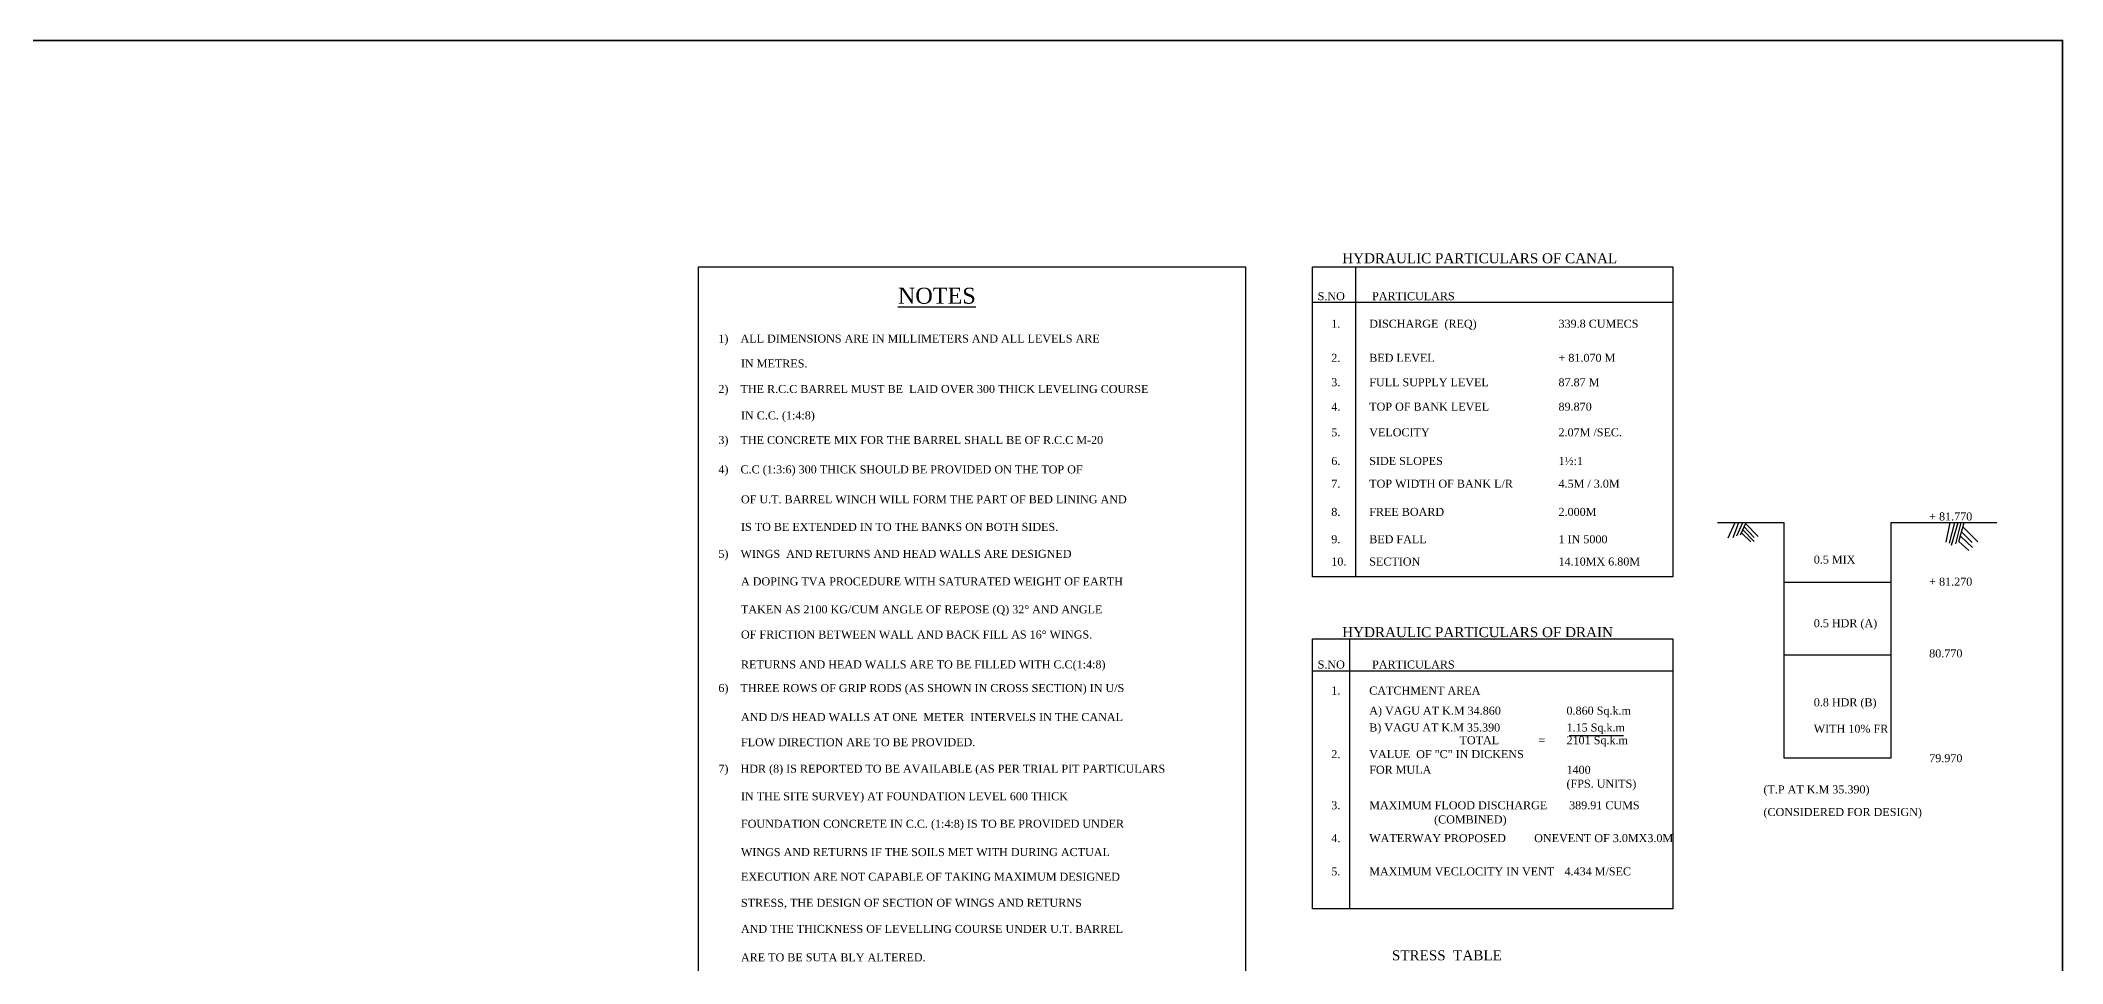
# Model space of a CAD drawing. Header units: millimetres. Extents: x -109570 to 233769, y -246061 to 106978.
# Drawn here: x 132572 to 233657, y 60823 to 106978 of the extents above; entities that cross this region are included whole.
import ezdxf

# ---------------------------------------------------------------- set-up
doc = ezdxf.new("R2010")
doc.units = ezdxf.units.MM
doc.header["$MEASUREMENT"] = 0
for name, color, linetype in [('DWG. LINE', 1, 'Continuous'), ('HATCH', 2, 'Continuous'), ('TEXT', 7, 'Continuous'), ('TITLE', 7, 'Continuous')]:
    doc.layers.add(name, color=color, linetype=linetype)
doc.styles.get("Standard").update_dxf_attribs({"font": 'TIMES.TTF', "height": 400})

msp = doc.modelspace()

# ---------------------------------------------------------------- linework, layer by layer
at = {"layer": 'DWG. LINE'}
for points in [[(165467.4, 95652.7), (192811.2, 95652.7), (192811.2, 20399.6), (165467.4, 20399.6)], [(196155.1, 95652.7), (214169.1, 95652.7), (214169.1, 80166.1), (196155.1, 80166.1)], [(196155.1, 77054.7), (214169.1, 77054.7), (214169.1, 63558), (196155.1, 63558)]]:
    msp.add_lwpolyline(points, close=True, dxfattribs=at)
for points in [[(198312.5, 95652.7), (198312.5, 80166.1)], [(196155.1, 93894.1), (214169.1, 93894.1)], [(216401.9, 82877.5), (219724.5, 82877.5), (219724.5, 71111.9), (225094.2, 71111.9), (225094.2, 82877.5), (230363.3, 82877.5)], [(219724.5, 79898.1), (225094.2, 79898.1)], [(198013.1, 77006.4), (198013.1, 63558)], [(219724.5, 76252), (225094.2, 76252)], [(196155.1, 75455.4), (214169.1, 75455.4)], [(208996.8, 72220), (211705.3, 72220)]]:
    msp.add_lwpolyline(points, dxfattribs=at)
at = {"layer": 'HATCH'}
for points in [[(216938.3, 82103.3), (217284.8, 82877.5)], [(217184.5, 82121.5), (217467.1, 82877.5)], [(217380.5, 82208), (217681.4, 82877.5)], [(217553.8, 82262.7), (217836.4, 82877.5)], [(217600.8, 82365), (218068.9, 81907.5)], [(217667.3, 82509.7), (218237.6, 81921.2)], [(217735, 82656.9), (218237.6, 82121.5)], [(217810.6, 82821.3), (218433.6, 82171.6)], [(227831.8, 81893.7), (228032.7, 82877.5)], [(228000.3, 81841.9), (228279, 82877.5)], [(228104, 81744.8), (228441.1, 82877.5)], [(228317.9, 81809.6), (228596.7, 82877.5)], [(228480, 81926.1), (228745.8, 82877.5)], [(228480, 81926.1), (228979.1, 81472.9)], [(228552.9, 82187.2), (229154.1, 81621.8)], [(228612.9, 82401.8), (229141.2, 81880.8)], [(228681, 82645.5), (229413.4, 81913.2)]]:
    msp.add_lwpolyline(points, dxfattribs=at)
at = {"layer": 'TITLE', "lineweight": 35}
msp.add_lwpolyline([(4478.8, 106977.8), (233657, 106977.8), (233657, 1093.9), (4478.8, 1093.9)], close=True, dxfattribs=at)

# ---------------------------------------------------------------- texts
at = {"layer": 'TEXT'}
for s, height, p in [('HYDRAULIC PARTICULARS OF CANAL', 500, (197648.7, 95837.7)), ('%%UNOTES', 800, (175434.7, 93814.4)), ('S.NO', 400, (196419.2, 93991.6)), ('PARTICULARS', 400, (199140.3, 93991.6)), ('1.', 400, (197101.3, 92614.3)), ('DISCHARGE  (REQ)', 400, (198998.6, 92614.3)), ('339.8 CUMECS', 400, (208459.6, 92614.3)), ('1)    ALL DIMENSIONS ARE IN MILLIMETERS AND ALL LEVELS ARE', 400, (166462.1, 91871.3)), ('IN METRES.', 400, (167591.4, 90625.7)), ('2.', 400, (197101.3, 90909.6)), ('BED LEVEL ', 400, (198998.6, 90909.6)), ('+ 81.070 M', 400, (208459.6, 90909.6)), ('3.', 400, (197101.3, 89688.9)), ('FULL SUPPLY LEVEL', 400, (198998.6, 89688.9)), ('87.87 M', 400, (208459.6, 89688.9)), ('2)    THE R.C.C BARREL MUST BE  LAID OVER 300 THICK LEVELING COURSE', 400, (166462.1, 89350.5)), ('IN C.C. (1:4:8)', 400, (167591.4, 88030.8)), ('4.', 400, (197101.3, 88468.2)), ('TOP OF BANK LEVEL', 400, (198998.6, 88468.2)), ('89.870', 400, (208459.6, 88468.2)), ('3)    THE CONCRETE MIX FOR THE BARREL SHALL BE OF R.C.C M-20', 400, (166462.1, 86800.1)), ('5.', 400, (197101.3, 87184.5)), ('VELOCITY', 400, (198998.6, 87184.5)), ('2.07M /SEC.', 400, (208459.6, 87184.5)), ('6.', 400, (197101.3, 85753.3)), ('SIDE SLOPES', 400, (198998.6, 85753.3)), ('1½:1', 400, (208459.6, 85753.3)), ('4)    C.C (1:3:6) 300 THICK SHOULD BE PROVIDED ON THE TOP OF', 400, (166462.1, 85329.8)), ('7.', 400, (197101.3, 84616.9)), ('TOP WIDTH OF BANK L/R ', 400, (198998.6, 84616.9)), ('4.5M / 3.0M', 400, (208459.6, 84616.9)), ('OF U.T. BARREL WINCH WILL FORM THE PART OF BED LINING AND', 400, (167591.4, 83833.5)), ('8.', 400, (197101.3, 83206.8)), ('FREE BOARD', 400, (198998.6, 83206.8)), ('2.000M', 400, (208459.6, 83206.8)), ('+ 81.770', 400, (226990.9, 82977.1)), ('IS TO BE EXTENDED IN TO THE BANKS ON BOTH SIDES.', 400, (167591.4, 82458)), ('9.', 400, (197101.3, 81838.8)), ('BED FALL', 400, (198998.6, 81838.8)), ('1 IN 5000', 400, (208459.6, 81838.8)), ('5)    WINGS  AND RETURNS AND HEAD WALLS ARE DESIGNED ', 400, (166462.1, 81108.7)), ('10.', 400, (197101.3, 80723.4)), ('SECTION', 400, (198998.6, 80723.4)), ('14.10MX 6.80M', 400, (208459.6, 80723.4)), ('0.5 MIX', 400, (221219.8, 80822.3)), ('A DOPING TVA PROCEDURE WITH SATURATED WEIGHT OF EARTH', 400, (167591.4, 79730.9)), ('+ 81.270', 400, (226990.9, 79715.8)), ('TAKEN AS 2100 KG/CUM ANGLE OF REPOSE (Q) 32° AND ANGLE', 400, (167591.4, 78331.8)), ('0.5 HDR (A)', 400, (221219.8, 77640.5)), ('OF FRICTION BETWEEN WALL AND BACK FILL AS 16° WINGS.', 400, (167591.4, 77075)), ('HYDRAULIC PARTICULARS OF DRAIN', 500, (197648.7, 77145.8)), ('RETURNS AND HEAD WALLS ARE TO BE FILLED WITH C.C(1:4:8)', 400, (167591.4, 75581)), ('S.NO', 400, (196419.2, 75574.4)), ('PARTICULARS', 400, (199140.3, 75574.4)), ('80.770', 400, (226990.9, 76130.6)), ('6)    THREE ROWS OF GRIP RODS (AS SHOWN IN CROSS SECTION) IN U/S', 400, (166462.1, 74397.7)), ('1.', 400, (197101.3, 74273.8)), ('CATCHMENT AREA', 400, (198998.6, 74273.8)), ('0.8 HDR (B)', 400, (221219.8, 73684.1)), ('AND D/S HEAD WALLS AT ONE  METER  INTERVELS IN THE CANAL', 400, (167591.4, 72948.7)), ('A) VAGU AT K.M 34.860', 400, (198998.6, 73268.6)), ('B) VAGU AT K.M 35.390', 400, (198998.6, 72426)), ('0.860 Sq.k.m', 400, (208859.2, 73268.6)), ('1.15 Sq.k.m', 400, (208859.2, 72426)), ('FLOW DIRECTION ARE TO BE PROVIDED.', 400, (167591.4, 71691.9)), ('TOTAL             =', 400, (203512.8, 71790.4)), ('2101 Sq.k.m', 400, (208859.2, 71790.4)), ('WITH 10%%% FR', 400, (221219.8, 72365.4)), ('7)    HDR (8) IS REPORTED TO BE AVAILABLE (AS PER TRIAL PIT PARTICULARS', 400, (166462.1, 70366.3)), ('2.', 400, (197101.3, 71095.6)), ('VALUE  OF "C" IN DICKENS', 400, (198998.6, 71095.6)), ('79.970', 400, (226990.9, 70892.4)), ('FOR MULA', 400, (198998.6, 70312.1)), ('(FPS. UNITS)', 400, (208859.2, 69617.3)), ('1400', 400, (208859.2, 70312.1)), ('(T.P AT K.M 35.390)', 400, (218705.4, 69330.8)), ('IN THE SITE SURVEY) AT FOUNDATION LEVEL 600 THICK', 400, (167591.4, 68988.5)), ('3.', 400, (197101.3, 68538.2)), ('MAXIMUM FLOOD DISCHARGE', 400, (198998.6, 68538.2)), ('389.91 CUMS', 400, (208989, 68538.2)), ('FOUNDATION CONCRETE IN C.C. (1:4:8) IS TO BE PROVIDED UNDER', 400, (167591.4, 67613.1)), ('(COMBINED)', 400, (202239.9, 67828.6)), ('(CONSIDERED FOR DESIGN)', 400, (218705.4, 68200.7)), ('4.', 400, (197101.3, 66894.8)), ('WATERWAY PROPOSED', 400, (198998.6, 66894.8)), ('ONEVENT OF 3.0MX3.0M', 400, (207245.8, 66894.8)), ('WINGS AND RETURNS IF THE SOILS MET WITH DURING ACTUAL', 400, (167591.4, 66196.9)), ('EXECUTION ARE NOT CAPABLE OF TAKING MAXIMUM DESIGNED', 400, (167591.4, 64964.1)), ('5.', 400, (197101.3, 65231.7)), ('MAXIMUM VECLOCITY IN VENT', 400, (198998.6, 65231.7)), ('4.434 M/SEC', 400, (208761.3, 65231.7)), ('STRESS, THE DESIGN OF SECTION OF WINGS AND RETURNS', 400, (167591.4, 63660.2)), ('AND THE THICKNESS OF LEVELLING COURSE UNDER U.T. BARREL', 400, (167591.4, 62356.3)), ('ARE TO BE SUTA BLY ALTERED.', 400, (167591.4, 60933.8)), ('STRESS  TABLE', 500, (200130, 60985.4))]:
    msp.add_text(s, height=height, dxfattribs=at).set_placement(p)

doc.saveas('drawing.dxf')
